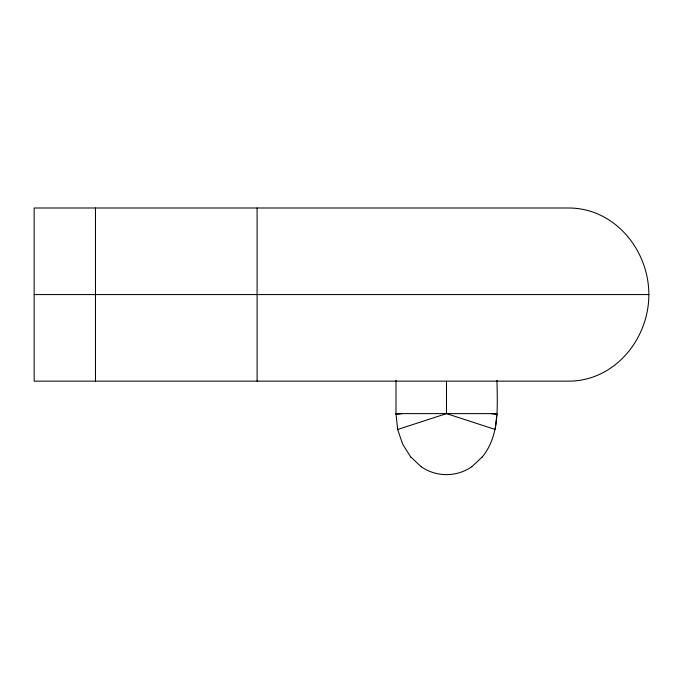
<?xml version="1.0" encoding="UTF-8"?>
<svg xmlns="http://www.w3.org/2000/svg" width="683" height="683" viewBox="0 0 683 683"><rect width="100%" height="100%" fill="white"/><g stroke="black" fill="none" stroke-linecap="round" stroke-linejoin="round"><path stroke-width="1.02" d="M648.85 294.569C648.901 338.606 615.255 380.61 569.485 381.148L34.15 381.148L34.15 207.999L569.485 207.999C615.255 208.537 648.901 250.541 648.85 294.569L34.15 294.569M482.241 457.021C499.939 435.455 497.267 406.291 496.993 380.277M471.774 466.779L482.207 456.978M471.748 466.728C456.773 477.255 436.215 477.255 421.24 466.728M397.711 429.487L446.494 413.616L495.277 429.487L496.993 413.616L395.986 413.616L397.66 429.505L402.714 444.309L410.748 457.021M396.089 414.547L401.928 413.616M491.051 413.616L496.9 414.547M410.782 456.978L421.215 466.779M446.494 381.148L446.494 413.616M395.986 380.277L395.986 414.086M257.09 207.999L257.09 381.148M95.475 207.999L95.475 381.148"/></g></svg>
